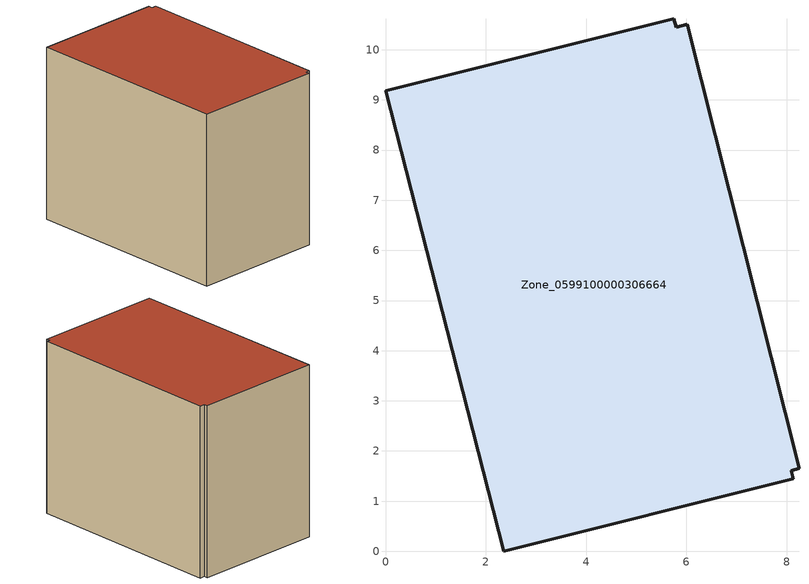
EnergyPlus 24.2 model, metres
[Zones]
Zone_0599100000306664
 floor ground (C_G): 6.02,10.51 8.24,1.66 8.09,1.61 8.13,1.45 2.36,0 0,9.18 5.75,10.62 5.79,10.45 z0
 wall outside (C_F): 8.24,1.66 6.02,10.51 5.79,10.45 5.75,10.62 0,9.18 2.36,0 8.13,1.45 8.09,1.61 8.24,1.66 z0:7.83
 roof outside (C_R): 8.13,1.45 8.09,1.61 8.24,1.66 6.02,10.51 5.79,10.45 5.75,10.62 0,9.18 2.36,0 z7.83
[BUILDING]
Pand.0599100000306664: North Axis=0; Terrain=City; Loads Convergence Tolerance Value=0.04; Temperature Convergence Tolerance Value=0.4; Solar Distribution=FullExterior; Maximum Number of Warmup Days=25; Minimum Number of Warmup Days=1
[Site:Location]
Rotterdam.The.Hague.AP_ZH_NLD Design_Conditions: Latitude=51.96; Longitude=4.45; Time Zone=1; Elevation=-4.5
[SITE:GROUNDTEMPERATURE:BUILDINGSURFACE]
18, 18, 18, 18, 18, 18, 18, 18, 18, 18, 18, 18
[MATERIAL] Thermal Absorptance=0.9; Solar Absorptance=0.7; Visible Absorptance=0.7
Name | Roughness | Thickness | Conductivity | Density | Specific Heat
G.TC.1975-1991 | MediumSmooth | 0.15 | 0.288461 | 540 | 1210
F.TC.1975-1991 | Rough | 0.3 | 0.230769 | 1920 | 840
R.TC.1975-1991 | MediumRough | 0.2 | 0.153846 | 1500 | 1000
[CONSTRUCTION]
C_G: G.TC.1975-1991
C_F: F.TC.1975-1991
C_R: R.TC.1975-1991
[ZONE]
Zone_0599100000306664: Type=1; Multiplier=1; Ceiling Height=Autocalculate; Volume=Autocalculate; Floor Area=autocalculate; Part of Total Floor Area=Yes
[ZONEINFILTRATION:DESIGNFLOWRATE]
Infil_Zone_0599100000306664: Zone or ZoneList or Space or SpaceList=Zone_0599100000306664; Schedule=AlwaysOn; Design Flow Rate Calculation Method=Flow/Area; Flow Rate per Floor Area=0.003; Constant Term Coefficient=1; Temperature Term Coefficient=0; Velocity Term Coefficient=0; Velocity Squared Term Coefficient=0
[HVACTEMPLATE:ZONE:IDEALLOADSAIRSYSTEM]
Zone_0599100000306664: Maximum Heating Supply Air Temperature=50; Minimum Cooling Supply Air Temperature=13; Maximum Heating Supply Air Humidity Ratio=0.0156; Minimum Cooling Supply Air Humidity Ratio=0.0077; Heating Limit=NoLimit; Cooling Limit=NoLimit; Dehumidification Control Type=ConstantSensibleHeatRatio; Cooling Sensible Heat Ratio=0.7; Dehumidification Setpoint=60; Humidification Control Type=None; Humidification Setpoint=30; Outdoor Air Method=None; Outdoor Air Flow Rate per Person=0.00944; Outdoor Air Flow Rate per Zone Floor Area=0; Outdoor Air Flow Rate per Zone=0; Demand Controlled Ventilation Type=None; Outdoor Air Economizer Type=NoEconomizer; Heat Recovery Type=None; Sensible Heat Recovery Effectiveness=0.7; Latent Heat Recovery Effectiveness=0.65
[ZONECONTROL:THERMOSTAT]
ThermostatControl_Zone_0599100000306664: Zone or ZoneList=Zone_0599100000306664; Control Type Schedule=DualSetpointControlType; Control 1=Thermostat_Zone_0599100000306664; Temperature Difference Between Cutout And Setpoint=0
[THERMOSTATSETPOINT:DUALSETPOINT]
Thermostat_Zone_0599100000306664: Heating Setpoint Temperature Schedule=HeatingSetpoint_Zone_0599100000306664; Cooling Setpoint Temperature Schedule=CoolingSetpoint_Zone_0599100000306664
[SCHEDULE:COMPACT]
HeatingSetpoint_Zone_0599100000306664: Through: 12/31, For: AllDays, Until: 24:00, 21
CoolingSetpoint_Zone_0599100000306664: Through: 12/31, For: AllDays, Until: 24:00, 24
DualSetpointControlType: Through: 12/31, For: AllDays, Until: 24:00, 4
AlwaysOn: Through: 12/31, For: AllDays, Until: 24:00, 1
